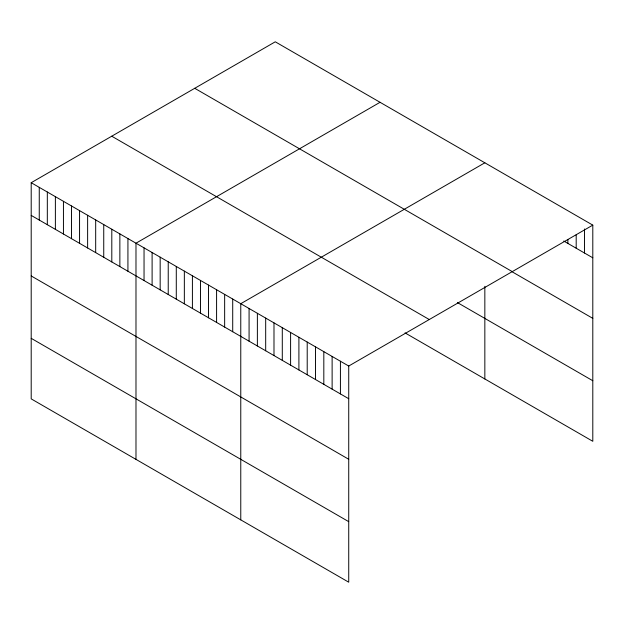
<?xml version="1.0" encoding="UTF-8"?>
<svg xmlns="http://www.w3.org/2000/svg" width="624" height="624" viewBox="0 0 624 624"><rect width="100%" height="100%" fill="white"/><g stroke="black" fill="none" stroke-linecap="round" stroke-linejoin="round"><path stroke-width="0.94" d="M31.2 182.707L348.73 366.031L348.73 582.2L31.2 398.876L31.2 182.707L275.27 41.8L592.8 225.124L592.8 441.293L405.038 332.888M380.055 102.297L135.985 243.204L135.985 459.373M484.84 162.794L240.77 303.701L240.77 519.87M348.73 366.031L592.8 225.124M563.737 241.028L592.8 257.813M194.727 88.296L512.257 271.619M512.242 271.853L592.8 318.357M457.431 302.585L592.8 380.741M111.743 136.211L429.273 319.535M31.2 215.397L348.73 398.72M31.2 275.948L348.73 459.272M31.2 338.333L348.73 521.656M584.493 228.977L584.493 253.016M576.194 234.764L576.194 248.219M567.887 239.577L567.887 243.43M484.84 286.33L484.84 378.963M340.423 361.241L340.423 393.931M332.124 356.444L332.124 389.134M323.817 351.647L323.817 384.337M315.51 346.858L315.51 379.54M307.211 342.061L307.211 374.751M298.904 337.264L298.904 369.954M290.597 332.475L290.597 365.157M282.29 327.678L282.29 360.368M273.991 322.881L273.991 355.571M265.684 318.084L265.684 350.774M257.377 313.295L257.377 345.985M249.077 308.498L249.077 341.188M232.713 299.052L232.713 331.742M224.648 294.395L224.648 327.085M216.59 289.747L216.59 322.429M208.525 285.09L208.525 317.78M200.468 280.433L200.468 313.123M192.41 275.785L192.41 308.467M184.345 271.128L184.345 303.818M176.288 266.471L176.288 299.161M168.23 261.823L168.23 294.512M160.165 257.166L160.165 289.856M152.108 252.517L152.108 285.199M144.043 247.861L144.043 280.55M127.928 238.555L127.928 271.237M119.863 233.899L119.863 266.588M111.805 229.242L111.805 261.932M103.74 224.593L103.74 257.283M95.683 219.937L95.683 252.626M87.625 215.288L87.625 247.97M79.56 210.631L79.56 243.321M71.503 205.975L71.503 238.664M63.445 201.326L63.445 234.016M55.38 196.669L55.38 229.359M47.323 192.02L47.323 224.702M39.257 187.364L39.257 220.054"/></g></svg>
